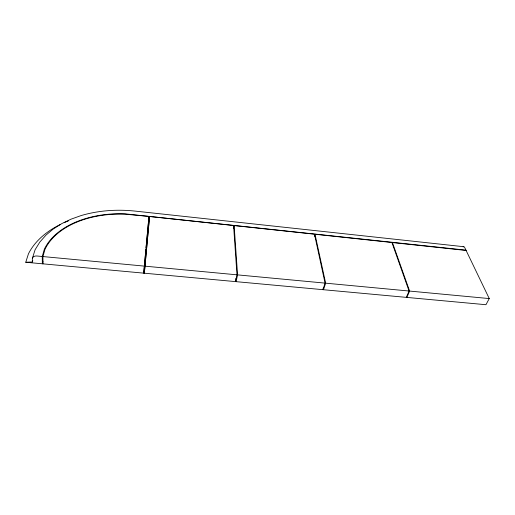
<?xml version="1.0" encoding="UTF-8"?>
<svg xmlns="http://www.w3.org/2000/svg" width="515" height="515" viewBox="0 0 515 515"><rect width="100%" height="100%" fill="white"/><g stroke="black" fill="none" stroke-linecap="round" stroke-linejoin="round"><path stroke-width="0.77" d="M149.562 216.493L144.342 273.201L149.562 216.493L233.578 225.512L236.977 274.823L235.484 281.608M145.372 254.919L143.717 273.143L148.983 216.429L125.1 214.182A84.46 54.075 4.3 0 0 44.972 249.363L42.925 256.56L43.002 263.854M145.52 253.335L145.88 249.376M146.022 247.792L148.983 216.429M233.533 228.493L234.132 225.57L314.472 234.196L325.074 283.115L322.918 289.675M234.132 225.57L237.582 274.881L236.082 281.66L235.87 278.467M42.957 261.498L42.346 263.789L42.256 256.496L44.335 249.254A85.11 54.493 4.3 0 1 125.081 213.834L465.953 250.142M60.596 224.347A100.567 65.276 4 0 0 28.454 253.805L25.75 262.257L32.381 261.974L32.78 260.584M32.451 258.118L35.078 249.775L39.835 242.063L46.047 235.052L53.225 229.033L61.768 223.619L70.928 219.21L81.061 215.585C98.835 210.339 117.639 209.135 136.024 211.195L463.745 246.704M314.369 236.379L315 234.254L391.915 242.507L409.071 291.02L406.316 297.367M315 234.254L325.647 283.173L323.484 289.726L323.156 288.168M406.856 297.419L409.618 291.072L392.417 242.565L466.114 250.47M463.075 246.943A3.637 1.68 -83.2 0 1 464.691 247.515L489.25 298.571L485.954 304.713L25.75 262.257M42.256 256.496L36.919 255.994A4.712 3.367 12.2 0 0 32.31 258.987L32.381 261.974M42.925 256.56L144.483 266.12M145.114 266.178L236.977 274.823M237.582 274.881L325.074 283.115M325.647 283.173L409.071 291.02M409.618 291.072L489.25 298.571M64.163 222.68A100.567 65.276 4 0 1 68.424 220.896"/></g></svg>
